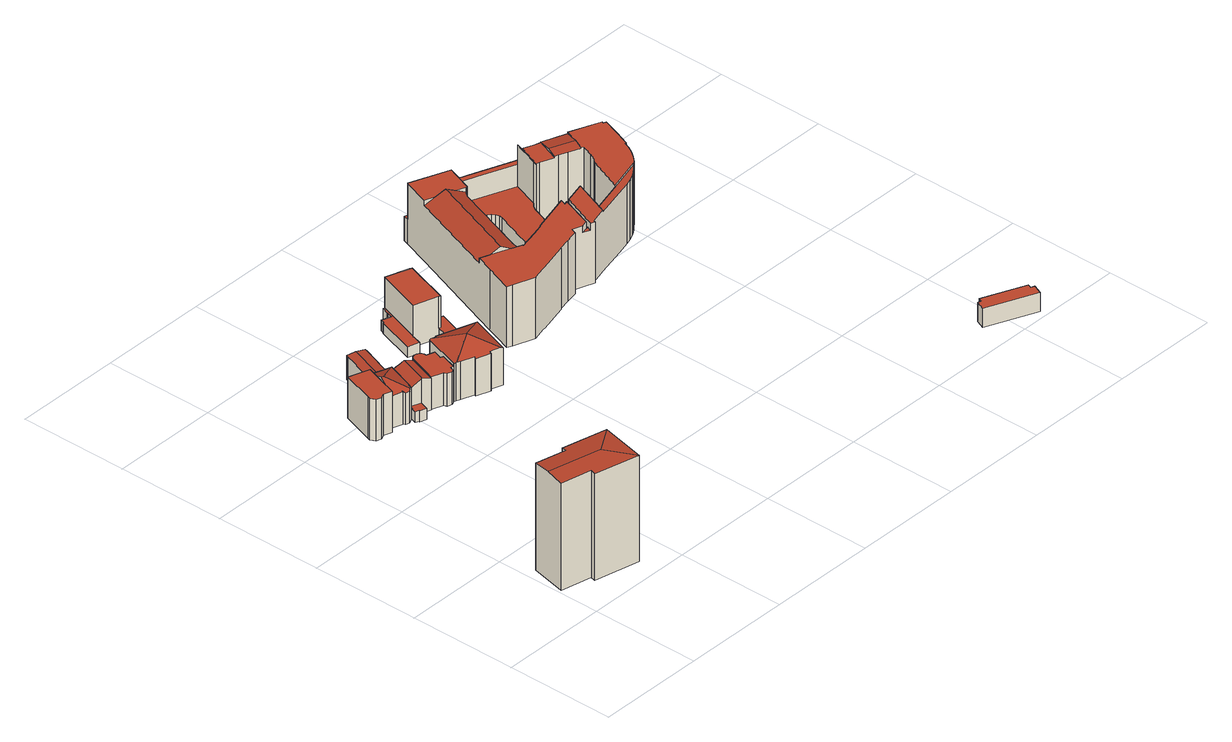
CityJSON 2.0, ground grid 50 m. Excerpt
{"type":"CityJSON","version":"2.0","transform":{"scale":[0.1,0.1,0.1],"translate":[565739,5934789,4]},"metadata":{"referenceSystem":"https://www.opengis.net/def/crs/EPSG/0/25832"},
"CityObjects":{
"building1":{"type":"Building","attributes":{"Gemeindeschluessel":"02000000","Geometrietyp2DReferenz":"3000","function":"31001_2010","roofType":"3200","measuredHeight":51.36,"storeysAboveGround":13},"geometry":[{"type":"MultiSurface","lod":"2","boundaries":[[[0,1,2,3,4,5]],[[3,6,7,8,9,4]],[[2,6,3]],[[10,2,1,11]],[[11,1,0,12]],[[12,0,5,13]],[[14,9,8,15]],[[15,8,7,16]],[[16,7,6,17]],[[17,6,2,10]],[[14,15,16,17,10,11,12,13]],[[14,13,5,4,9]]],"semantics":{"surfaces":[{"type":"RoofSurface"},{"type":"WallSurface"},{"type":"GroundSurface"}],"values":[0,0,0,1,1,1,1,1,1,1,2,1]}}]},
"building2":{"type":"Building","attributes":{"Gemeindeschluessel":"02000000","Geometrietyp2DReferenz":"3000","function":"31001_1120","roofType":"1000","measuredHeight":19.46,"storeysAboveGround":4},"geometry":[{"type":"MultiSurface","lod":"2","boundaries":[[[18,19,20,21,22,23,24,25]],[[26,27,28,29,30,31,32,33]],[[26,25,24,27]],[[27,24,23,28]],[[28,23,22,29]],[[29,22,21,30]],[[30,21,20,31]],[[31,20,19,32]],[[32,19,18,33]],[[33,18,25,26]]],"semantics":{"surfaces":[{"type":"RoofSurface"},{"type":"GroundSurface"},{"type":"WallSurface"}],"values":[0,1,2,2,2,2,2,2,2,2]}}]},
"building3":{"type":"Building","attributes":{"Gemeindeschluessel":"02000000","Geometrietyp2DReferenz":"3000","function":"31001_2010","roofType":"3200","measuredHeight":19.25,"storeysAboveGround":4},"geometry":[{"type":"MultiSurface","lod":"2","boundaries":[[[34,35,36,37,38,39,40,41]],[[39,42,43,40]],[[42,39,38,44,45,46]],[[47,37,36,48]],[[48,36,35,49]],[[49,35,34,50]],[[50,34,41,51]],[[52,43,42,53]],[[54,46,45,55]],[[55,45,44,56]],[[54,55,56,47,48,49,50,51,52,53]],[[54,53,42,46]],[[47,56,44,38,37]],[[52,51,41,40,43]]],"semantics":{"surfaces":[{"type":"RoofSurface"},{"type":"WallSurface"},{"type":"GroundSurface"}],"values":[0,0,0,1,1,1,1,1,1,1,2,1,1,1]}}]},
"building4":{"type":"Building","attributes":{"Gemeindeschluessel":"02000000","Geometrietyp2DReferenz":"3000","function":"31001_1120","roofType":"3100","measuredHeight":16.43,"storeysAboveGround":4},"geometry":[{"type":"MultiSurface","lod":"2","boundaries":[[[57,58,59,60,61,62]],[[63,64,65,66,67,68,69,70]],[[71,72,73,74,75,66,65]],[[76,77,78,79,80]],[[80,79,81,82,83]],[[84,59,58,85]],[[85,58,57,86]],[[86,57,62,87]],[[88,70,69,89]],[[89,69,68,90]],[[60,64,63,61]],[[91,74,73,92]],[[92,73,72,93]],[[93,72,71,94]],[[95,78,77,96]],[[97,82,81,98]],[[87,62,61,63,70,88]],[[91,92,93,94,99,84,85,86,87,88,89,90,97,98,95,96]],[[95,98,81,79,78]],[[91,96,77,76,75,74]],[[99,94,71,65,64]],[[66,75,76,80,83,67]],[[97,90,68,67,83,82]],[[84,99,64,60,59]]],"semantics":{"surfaces":[{"type":"RoofSurface"},{"type":"WallSurface"},{"type":"GroundSurface"}],"values":[0,0,0,0,0,1,1,1,1,1,1,1,1,1,1,1,1,2,1,1,1,1,1,1]}}]},
"building5":{"type":"Building","attributes":{"Gemeindeschluessel":"02000000","Geometrietyp2DReferenz":"3000","function":"31001_1120","roofType":"3100","measuredHeight":11.81,"storeysAboveGround":3},"geometry":[{"type":"MultiSurface","lod":"2","boundaries":[[[100,101,102,103,104,105]],[[106,107,108,109,101,100]],[[110,105,104,111]],[[111,104,103,112]],[[112,103,102,113]],[[114,109,108,115]],[[115,108,107,116]],[[116,107,106,117]],[[117,106,100,105,110]],[[113,102,101,109,114]],[[113,114,115,116,117,110,111,112]]],"semantics":{"surfaces":[{"type":"RoofSurface"},{"type":"WallSurface"},{"type":"GroundSurface"}],"values":[0,0,1,1,1,1,1,1,1,1,2]}}]},
"building6":{"type":"Building","attributes":{"Gemeindeschluessel":"02000000","Geometrietyp2DReferenz":"3000","function":"31001_2010","roofType":"1000","measuredHeight":15.5,"storeysAboveGround":4},"geometry":[{"type":"MultiSurface","lod":"2","boundaries":[[[118,119,120,121]],[[121,120,122,123]],[[123,122,124,125]],[[125,124,126,127]],[[128,129,130,131]],[[131,130,132,133]],[[133,132,134,135]],[[135,134,136,137]],[[137,136,138,139]],[[139,138,140,141]],[[141,140,142,143]],[[143,142,144,145]],[[145,144,146,147]],[[147,146,148,149]],[[149,148,150,151]],[[151,150,152,153]],[[153,152,119,118]],[[129,128,154,155]],[[155,154,127,126]],[[127,154,128,131,133,135,137,139,141,143,145,147,149,151,153,118,121,123,125]],[[155,126,124,122,120,119,152,150,148,146,144,142,140,138,136,134,132,130,129]]],"semantics":{"surfaces":[{"type":"WallSurface"},{"type":"GroundSurface"},{"type":"RoofSurface"}],"values":[0,0,0,0,0,0,0,0,0,0,0,0,0,0,0,0,0,0,0,1,2]}}]},
"building7":{"type":"Building","attributes":{"Gemeindeschluessel":"02000000","Geometrietyp2DReferenz":"3000","function":"31001_1120","roofType":"3500","measuredHeight":22.6,"storeysAboveGround":4},"geometry":[{"type":"MultiSurface","lod":"2","boundaries":[[[156,157,158,159,160,161,162,163]],[[164,165,166,167,168,169,170,160,159]],[[160,171,172,173,174,161]],[[170,175,171,160]],[[176,157,156,177]],[[178,163,162,179]],[[180,158,157,176]],[[181,169,168,182]],[[182,168,167,183]],[[183,167,166,184]],[[184,166,165,185]],[[185,165,164,186]],[[187,174,173,188]],[[188,173,172,189]],[[189,172,171,190]],[[190,171,175,191]],[[181,182,183,184,185,186,180,176,177,178,179,187,188,189,190,191]],[[181,191,175,170,169]],[[180,186,164,159,158]],[[187,179,162,161,174]],[[178,177,156,163]]],"semantics":{"surfaces":[{"type":"RoofSurface"},{"type":"WallSurface"},{"type":"GroundSurface"}],"values":[0,0,0,0,1,1,1,1,1,1,1,1,1,1,1,1,2,1,1,1,1]}}]},
"building8":{"type":"Building","attributes":{"Gemeindeschluessel":"02000000","Geometrietyp2DReferenz":"3000","function":"31001_2010","roofType":"1000","measuredHeight":19.72,"storeysAboveGround":5},"geometry":[{"type":"MultiSurface","lod":"2","boundaries":[[[192,193,194,195,196,197]],[[198,199,200,201]],[[201,200,202,203]],[[203,202,204,205]],[[206,207,208,209]],[[210,208,211,212,213]],[[214,215,216,217]],[[217,216,218,219]],[[220,221,222,223]],[[223,222,224,225]],[[225,224,226,227]],[[228,196,195,229]],[[229,195,194,230]],[[220,223,225,227,231,232,210,213,233,234,198,201,203,205,228,229,230,214,217,219,235]],[[236,212,192,197,204,202,200,199,237]],[[238,226,224,222,221,239,240,206,209,241]],[[215,214,230,194,193,242]],[[239,221,220,235]],[[238,241,232,231]],[[226,238,231,227]],[[235,219,218,243,240,239]],[[210,232,241,209,208]],[[207,206,240,243]],[[242,193,192,212,211]],[[212,236,233,213]],[[228,205,204,197,196]],[[236,237,234,233]],[[237,199,198,234]],[[242,211,208,207,243,218,216,215]]],"semantics":{"surfaces":[{"type":"RoofSurface"},{"type":"WallSurface"},{"type":"GroundSurface"}],"values":[0,1,1,1,1,1,1,1,1,1,1,1,1,2,0,0,1,1,1,1,1,1,1,1,1,1,1,1,0]}}]},
"building9":{"type":"Building","attributes":{"Gemeindeschluessel":"02000000","Geometrietyp2DReferenz":"3000","function":"31001_2010","roofType":"1000","measuredHeight":31.17,"storeysAboveGround":8},"geometry":[{"type":"MultiSurface","lod":"2","boundaries":[[[244,245,246,247,248,249]],[[250,251,252,253,254,255,256,257,258,259,260,246,245]],[[247,261,260,262,263,264,265,266,267,268]],[[269,270,271]],[[272,273,274,275,276,277]],[[278,279,280,281]],[[282,283,278,281]],[[284,285,286,287,288,289,290,291]],[[292,293,294,295,296,297,298]],[[296,299,300,301,302,297]],[[303,304,305,306,307,308,309]],[[310,311,312,313]],[[314,315,316,317,318,319]],[[320,321,322,323]],[[323,322,324,325]],[[249,326,244]],[[250,327,251]],[[328,258,257,329]],[[329,257,256,330]],[[330,256,255,331]],[[331,255,254,332]],[[332,254,253,333]],[[277,266,265,334,272]],[[272,334,265,264,335]],[[259,262,260]],[[247,268,248]],[[309,270,269,303]],[[336,276,275,337]],[[337,275,274,338]],[[339,340,341,342]],[[342,341,343,344]],[[345,346,347,348]],[[312,349,350,351,313]],[[351,350,352,353]],[[272,334,354,273]],[[313,351,355,310]],[[356,357,358]],[[359,360,361,362]],[[356,363,364]],[[319,364,363,365,314]],[[366,281,280,367,368]],[[367,280,279,369]],[[283,291,290,278]],[[370,371,372,373]],[[373,372,374,375]],[[375,374,376,377]],[[378,293,292,379]],[[314,365,380,381,315]],[[382,383,384,385]],[[385,384,386,387]],[[387,386,388,389]],[[389,388,390,391]],[[391,390,392,393]],[[394,395,380,365]],[[396,397,398,399]],[[294,400,295]],[[299,401,300]],[[402,403,404,405]],[[406,307,306,407]],[[407,306,305,408]],[[409,410,411,412]],[[412,411,413,414]],[[415,416,417,418]],[[418,417,419,420]],[[420,419,421,422]],[[422,421,423,424]],[[424,423,425,426]],[[427,428,429,430]],[[430,429,431,432]],[[433,434,435,436]],[[436,435,437,438]],[[438,437,439,440]],[[318,441,364,319]],[[442,317,316,443]],[[444,445,446,447]],[[322,321,448,449,450,343,341,340,451,452,453,454,352,350,349,455,347,346,456,457,413,411,410,458,459,460,327,250,461,244,326,462,463,324]],[[395,392,390,388,386,384,383,464,465,404,403,466,401,299,467,295,400,468,469,446,445,470,381,380]],[[320,471,472,473,344,343,450,449,448,321]],[[474,475,476,362,361,477,478,479,353,352,454,480]],[[273,354,481,482,483,484,485,486,487,338,274]],[[455,349,312,311,488,441,318,317,442,489,490,491,492]],[[493,494,382,385,387,389,391,393,495,370,373,375,377,496,497,359,362,476,475,474,480,498,499,500,339,342,344,473,472,471,320,323,325,501,502,503,504,505,506,336,337,338,487,486,485,484,507,508,509,510,511,396,399,512,513,514,515,402,405],[516,378,379,517,518,519,520,521,522,427,430,432,523,492,491,490,489,442,443,524,525,444,447,526,527],[426,528,433,436,438,440,529,530,531,328,329,330,331,332,333,532,406,407,408,533,409,412,414,534,535,536,415,418,420,422,424]],[[537,367,369,483,482,481,354,334]],[[462,326,249,248,268,267,505,504,503,502]],[[359,497,496,377,376,538,358,357,360]],[[366,428,427,522,521,282,281]],[[518,517,379,292,298,286,285,284,519]],[[382,494,493,405,404,465,464,383]],[[539,540,541,514,513,512,399,398]],[[528,426,425,542,434,433]],[[410,409,533,408,305,304,458]],[[446,469,468,527,526,447]],[[402,515,514,541,543,466,403]],[[300,401,466,543,544,545,301]],[[301,545,397,396,511]],[[381,470,445,444,525,524]],[[316,315,381,524,443]],[[516,527,468,400,294,293,378]],[[467,299,296,295]],[[298,297,302,288,287,286]],[[370,495,393,392,395,394,371]],[[288,302,301,511,510,509,289]],[[520,519,284,291,283,282,521]],[[289,509,508,507,279,278,290]],[[507,484,483,369,279]],[[355,478,477,546,488,311,310]],[[547,368,367,537,334,272]],[[492,523,432,431,348,347,455]],[[456,346,345,416,415,536,535]],[[413,457,456,535,534,414]],[[339,500,499,452,451,340]],[[499,498,480,454,453,452]],[[530,529,440,439,335,264,263]],[[267,266,277,276,336,506,505]],[[460,459,458,304,303,269,271]],[[252,308,307,406,532,333,253]],[[328,531,530,263,262,259,258]],[[461,250,245,244]],[[246,260,261,247]],[[271,270,309,308,252,251,327,460]],[[324,463,462,502,501,325]],[[348,431,429,428,366,368,547,272,335,439,437,435,434,542,425,423,421,419,417,416,345]],[[544,543,541,540,539,398,397,545]],[[538,376,374,372,371,394,365,363,356,358]],[[361,360,357,356,364,441,488,546,477]],[[479,478,355,351,353]]],"semantics":{"surfaces":[{"type":"RoofSurface"},{"type":"WallSurface"},{"type":"GroundSurface"}],"values":[0,0,0,0,0,0,0,0,0,0,0,0,0,1,1,1,1,1,1,1,1,1,1,1,1,1,1,1,1,1,1,1,1,1,1,1,1,1,1,1,1,1,1,1,1,1,1,1,1,1,1,1,1,1,1,1,1,1,1,1,1,1,1,1,1,1,1,1,1,1,1,1,1,1,1,0,0,1,1,1,1,2,0,1,1,1,1,1,1,1,1,1,1,1,1,1,1,1,1,1,1,1,1,1,1,1,1,1,1,1,1,1,1,1,1,1,1,1,1,1,1,0,0,0,0,0]}}]},
"building10":{"type":"Building","attributes":{"Gemeindeschluessel":"02000000","Geometrietyp2DReferenz":"3000","function":"31001_3074","roofType":"1000","measuredHeight":9},"geometry":[{"type":"MultiSurface","lod":"2","boundaries":[[[548,549,550,551,552,553,554,555]],[[556,557,558,559,560,561,562,563]],[[563,562,549,548]],[[562,561,550,549]],[[561,560,551,550]],[[560,559,552,551]],[[559,558,553,552]],[[558,557,554,553]],[[557,556,555,554]],[[556,563,548,555]]],"semantics":{"surfaces":[{"type":"GroundSurface"},{"type":"RoofSurface"},{"type":"WallSurface"}],"values":[0,1,2,2,2,2,2,2,2,2]}}]}
},
"vertices":[
[146,156,525],[141,133,522],[349,87,522],[268,214,532],[25,269,532],[7,187,525],[396,295,522],[188,342,522],[183,320,524],[44,351,524],[349,87,18],[141,133,18],[146,156,18],[7,187,18],[44,351,18],[183,320,18],[188,342,18],[396,295,18],
[291,1389,204],[315,1381,204],[335,1392,204],[373,1379,204],[426,1539,204],[332,1570,204],[283,1423,204],[279,1412,204],[279,1412,9],[283,1423,9],[332,1570,9],[426,1539,9],[373,1379,9],[335,1392,9],[315,1381,9],[291,1389,9],
[419,1364,183],[420,1369,186],[425,1356,180],[442,1350,180],[455,1357,185],[407,1453,222],[398,1456,222],[373,1379,183],[518,1509,180],[426,1539,180],[463,1361,183],[469,1378,183],[473,1376,180],[442,1350,30],[425,1356,30],[420,1369,30],[419,1364,30],[373,1379,30],[426,1539,30],[518,1509,30],[473,1376,30],[469,1378,30],[463,1361,30],
[477,1331,80],[475,1328,80],[507,1318,80],[521,1359,80],[473,1375,80],[460,1337,80],[473,1375,164],[521,1359,190],[526,1358,193],[571,1491,193],[558,1495,186],[558,1494,186],[535,1503,174],[518,1509,164],[564,1345,179],[565,1346,179],[608,1477,179],[605,1478,180],[605,1479,180],[605,1479,80],[611,1498,80],[604,1514,80],[581,1522,80],[571,1491,80],[581,1523,80],[562,1509,80],[558,1495,80],[507,1318,29],[475,1328,29],[477,1331,29],[460,1337,29],[518,1509,29],[535,1503,29],[558,1494,29],[605,1478,29],[608,1477,29],[565,1346,29],[564,1345,29],[604,1514,29],[611,1498,29],[562,1509,29],[581,1523,29],[521,1359,29],
[488,1564,148],[539,1711,148],[501,1725,144],[496,1713,144],[453,1590,144],[448,1577,144],[527,1551,144],[531,1563,144],[574,1685,144],[578,1698,144],[448,1577,30],[453,1590,30],[496,1713,30],[501,1725,30],[578,1698,30],[574,1685,30],[531,1563,30],[527,1551,30],
[565,1346,30],[565,1346,185],[608,1477,185],[608,1477,30],[614,1485,185],[614,1485,30],[623,1491,185],[623,1491,30],[633,1493,185],[633,1493,30],[652,1486,30],[652,1486,185],[659,1478,185],[659,1478,30],[662,1468,185],[662,1468,30],[661,1458,185],[661,1458,30],[699,1446,185],[699,1446,30],[686,1407,185],[686,1407,30],[699,1402,185],[699,1402,30],[675,1328,185],[675,1328,30],[662,1332,185],[662,1332,30],[655,1312,185],[655,1312,30],[644,1308,185],[644,1308,30],[622,1316,185],[622,1316,30],[617,1329,185],[617,1329,30],[643,1491,30],[643,1491,185],
[675,1328,198],[674,1324,198],[680,1322,201],[684,1321,203],[807,1378,247],[742,1499,202],[740,1500,201],[733,1503,197],[701,1316,203],[700,1313,201],[759,1293,201],[756,1285,198],[820,1264,198],[823,1274,202],[871,1258,202],[943,1442,198],[766,1501,198],[763,1492,202],[761,1493,202],[880,1254,198],[674,1324,21],[675,1328,21],[733,1503,21],[740,1500,21],[680,1322,21],[823,1274,21],[820,1264,21],[756,1285,21],[759,1293,21],[700,1313,21],[701,1316,21],[761,1493,21],[763,1492,21],[766,1501,21],[943,1442,21],[880,1254,21],
[902,1842,61],[921,1899,61],[914,1902,61],[903,1871,61],[905,1870,61],[896,1845,61],[844,1839,11],[844,1839,61],[845,1838,61],[845,1838,11],[852,1857,61],[852,1857,11],[895,1842,61],[895,1842,11],[967,1653,61],[967,1653,209],[960,1655,209],[960,1655,61],[960,1655,11],[852,1691,209],[852,1691,61],[852,1691,11],[1026,1862,11],[1026,1862,209],[1034,1858,209],[1034,1858,11],[1016,1803,209],[1016,1803,11],[1044,1736,11],[1044,1736,61],[1036,1738,61],[1036,1738,11],[1023,1698,61],[1023,1698,11],[1031,1695,61],[1031,1695,11],[905,1870,11],[903,1871,11],[914,1902,11],[997,1595,11],[946,1611,11],[837,1646,11],[786,1663,11],[1061,1788,11],[837,1646,61],[786,1663,61],[997,1595,61],[1061,1788,61],[1017,1803,61],[946,1611,61],[921,1899,209],[1017,1803,209],
[1203,1603,303],[1245,1587,326],[1392,2000,326],[1350,2016,303],[1304,2034,279],[1157,1621,279],[1287,1571,303],[1333,1553,278],[1338,1567,278],[1333,1575,283],[1329,1584,286],[1329,1594,288],[1331,1604,288],[1452,1944,288],[1463,1958,286],[1476,1968,281],[1434,1984,303],[1392,2000,303],[1476,1968,303],[1477,1968,303],[1482,1970,303],[1525,2089,303],[1348,2157,303],[1348,2156,303],[1304,2034,303],[1341,1550,148],[1333,1553,148],[1331,1547,148],[1525,2089,130],[1534,2114,130],[1483,2134,130],[1360,2181,130],[1357,2182,130],[1348,2157,130],[1813,1978,298],[1813,1979,299],[1795,1986,326],[1751,1863,326],[1769,1868,302],[1771,1868,298],[1788,1866,303],[1822,1853,303],[1850,1842,303],[1867,1888,303],[1890,1949,303],[1863,1959,303],[1813,1978,303],[1771,1868,303],[1866,1836,310],[1902,1822,310],[1958,1801,310],[1967,1824,314],[1975,1846,317],[1867,1888,317],[1850,1842,310],[1984,1868,314],[1999,1908,307],[1891,1949,307],[1890,1949,307],[1341,1550,130],[1364,1556,130],[1356,1557,130],[1346,1561,130],[1339,1567,130],[1338,1567,130],[1333,1553,130],[1620,1472,130],[1676,1618,130],[1662,1615,130],[1610,1469,130],[1855,1536,130],[1917,1696,130],[1897,1681,130],[1874,1671,130],[1774,1644,130],[1719,1499,130],[1203,1371,15],[1203,1371,303],[1108,1405,303],[1108,1405,15],[1083,1414,303],[1083,1414,15],[1157,1621,303],[1333,1553,303],[1463,1958,15],[1452,1944,15],[1331,1604,15],[1329,1594,15],[1329,1584,15],[1333,1575,15],[1525,2089,233],[1482,1970,130],[1357,2182,15],[1360,2181,15],[1483,2134,15],[1468,1441,15],[1468,1441,303],[1413,1428,303],[1413,1428,15],[1414,1425,303],[1414,1425,15],[1475,1587,130],[1475,1587,303],[1654,1636,303],[1654,1636,130],[1662,1615,303],[1610,1469,303],[1610,1469,272],[1580,1461,303],[1580,1461,272],[1534,2114,233],[1620,1472,272],[1716,1491,304],[1708,1470,304],[1708,1470,296],[1634,1450,15],[1634,1450,304],[1631,1442,304],[1631,1442,15],[1719,1499,307],[1719,1499,304],[1855,1536,307],[1751,1863,130],[1795,1986,233],[1795,1986,130],[1813,1979,233],[1995,1564,15],[1995,1564,302],[1968,1547,298],[1968,1547,15],[1939,1533,296],[1939,1533,15],[1909,1523,295],[1909,1523,15],[1902,1822,15],[1866,1836,15],[1855,1536,314],[1917,1696,314],[2095,1691,15],[2095,1691,314],[2090,1693,314],[2090,1693,15],[2078,1662,314],[2078,1662,15],[2061,1634,314],[2061,1634,15],[2042,1608,314],[2042,1608,15],[2019,1584,314],[2019,1584,15],[2014,1580,307],[2014,1580,314],[1900,1973,15],[1900,1973,268],[1916,1967,268],[1916,1967,15],[1958,1801,314],[1999,1908,314],[2136,1846,15],[2136,1846,314],[2149,1841,314],[2149,1841,15],[1339,1567,15],[1346,1561,15],[1356,1557,15],[1365,1556,15],[1365,1556,303],[1375,1558,303],[1375,1558,15],[1454,1578,303],[1454,1578,15],[1480,1590,15],[1480,1590,130],[1491,1600,130],[1491,1600,15],[1498,1612,130],[1498,1612,15],[1598,1891,130],[1598,1891,15],[1600,1907,130],[1600,1907,15],[1596,1923,130],[1596,1923,15],[1750,1863,15],[1750,1863,130],[1735,1851,130],[1735,1851,15],[1725,1834,130],[1725,1834,15],[1587,1937,15],[1587,1937,130],[1575,1947,130],[1575,1947,15],[1511,1972,130],[1511,1972,15],[1494,1973,130],[1494,1973,15],[1774,1644,304],[1874,1671,15],[1897,1681,15],[1935,1718,15],[1935,1718,314],[1947,1744,314],[1947,1744,15],[1266,1387,303],[1275,1389,303],[1410,1424,303],[1500,1448,303],[1526,1453,303],[1534,1475,303],[1535,1477,303],[1645,1610,303],[1468,1582,303],[1467,1582,303],[1364,1556,303],[1341,1550,303],[1331,1547,303],[1245,1587,303],[1128,1541,303],[1109,1486,303],[2107,1725,314],[2121,1764,314],[2139,1854,314],[1975,1846,314],[1967,1797,314],[1961,1781,314],[1930,1711,314],[1266,1387,15],[1275,1389,15],[1410,1424,15],[1580,1461,15],[1604,1452,15],[1612,1449,15],[1612,1449,304],[1612,1449,272],[1604,1452,272],[1535,1477,15],[1643,2073,233],[1804,2011,233],[1822,2004,233],[1822,2004,15],[1804,2011,15],[1643,2073,15],[1534,2114,15],[1676,1618,304],[1774,1644,15],[1676,1618,15],[1662,1615,15],[1645,1610,15],[2121,1764,15],[2107,1725,15],[2014,1580,15],[1843,1506,15],[1708,1470,15],[1534,1475,15],[1526,1453,15],[1500,1448,15],[1109,1486,15],[1128,1541,15],[1157,1621,15],[1304,2034,15],[1348,2156,15],[1348,2157,15],[1813,1979,15],[1813,1978,15],[1863,1959,15],[1890,1949,15],[1891,1949,15],[1952,1954,15],[2009,1932,15],[2148,1879,15],[2139,1854,15],[1958,1801,15],[1850,1842,15],[1822,1853,15],[1788,1866,15],[1771,1868,15],[1769,1868,15],[1751,1863,15],[1654,1636,15],[1917,1696,15],[1930,1711,15],[1961,1781,15],[1967,1797,15],[1592,1930,15],[1482,1970,15],[1477,1968,15],[1476,1968,15],[1338,1567,15],[1364,1556,15],[1467,1582,15],[1468,1582,15],[1475,1587,15],[1634,2048,233],[1843,1506,295],[1952,1954,268],[2009,1932,268],[2148,1879,268],[1592,1930,130],[2139,1854,268],[1999,1908,268],[1891,1949,268],[1620,1472,304],[1634,2048,130],
[2599,7,37],[2373,103,37],[2392,146,37],[2407,140,37],[2415,157,37],[2608,75,37],[2601,58,37],[2618,51,37],[2618,51,127],[2601,58,127],[2608,75,127],[2415,157,127],[2407,140,127],[2392,146,127],[2373,103,127],[2599,7,127]
]}
